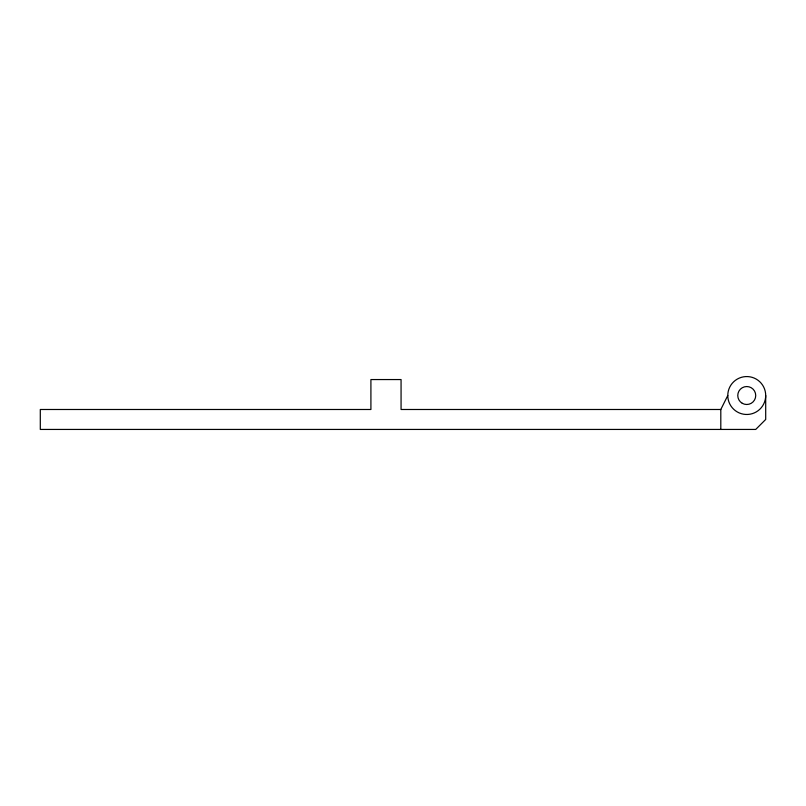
<?xml version="1.0" encoding="UTF-8"?>
<svg xmlns="http://www.w3.org/2000/svg" width="806" height="806" viewBox="0 0 806 806"><rect width="100%" height="100%" fill="white"/><g stroke="black" fill="none" stroke-linecap="round" stroke-linejoin="round"><path stroke-width="1.21" d="M720.806 429.437L720.806 409.488L727.788 395.514M720.806 409.488L401.066 409.488L401.066 379.555L370.911 379.555L370.911 409.488L40.3 409.488L40.3 429.437L755.726 429.437L765.7 419.463L765.7 395.514A18.951 18.951 0 0 0 737.268 379.102A18.951 18.951 0 0 0 737.268 411.937A18.951 18.951 0 0 0 765.7 395.514M742.255 403.292A8.977 8.977 0 0 0 755.726 395.514A8.977 8.977 0 0 0 742.255 387.746A8.977 8.977 0 0 0 742.255 403.292"/></g></svg>
